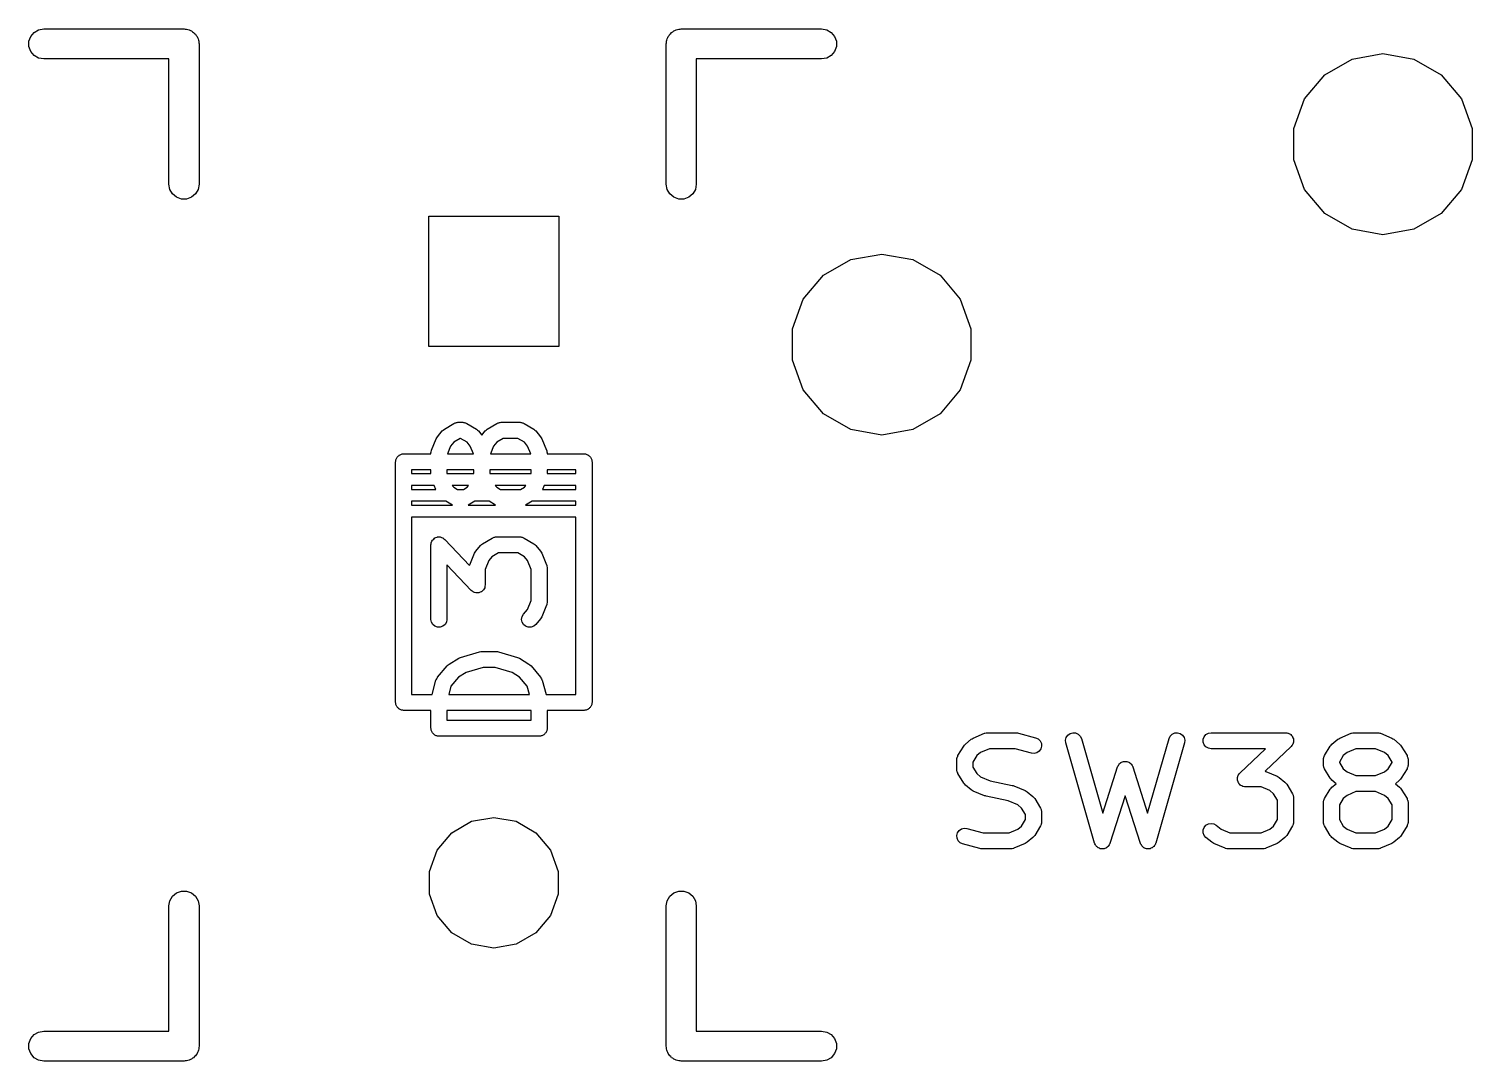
# Model space of a CAD drawing. Extents: x 47 to 330, y -254 to -153.
# Drawn here: x 228.26 to 246.54, y -206.54 to -193.46 of the extents above; entities that cross this region are included whole.
import ezdxf

# ---------------------------------------------------------------- set-up
doc = ezdxf.new("R2010")
doc.units = 0
doc.header["$MEASUREMENT"] = 0
doc.layers.add('BLACK', color=7, linetype='CONTINUOUS')

msp = doc.modelspace()

# ---------------------------------------------------------------- linework, layer by layer
at = {"layer": 'Black'}
for p, q in [((228.382, -193.471), (228.447, -193.459)), ((228.447, -193.459), (230.225, -193.459)), ((230.225, -193.459), (230.241, -193.462)), ((230.241, -193.462), (230.258, -193.462)), ((230.258, -193.462), (230.274, -193.468)), ((236.476, -193.468), (236.492, -193.462)), ((236.492, -193.462), (236.509, -193.462)), ((236.509, -193.462), (236.525, -193.459)), ((236.525, -193.459), (238.303, -193.459)), ((238.303, -193.459), (238.368, -193.471)), ((228.259, -193.617), (228.282, -193.555)), ((228.259, -193.683), (228.259, -193.617)), ((228.282, -193.555), (228.325, -193.504)), ((228.325, -193.504), (228.382, -193.471)), ((230.274, -193.468), (230.29, -193.471)), ((230.29, -193.471), (230.305, -193.479)), ((230.305, -193.479), (230.32, -193.485)), ((230.32, -193.485), (230.333, -193.496)), ((230.333, -193.496), (230.347, -193.504)), ((230.347, -193.504), (230.358, -193.517)), ((230.358, -193.517), (230.371, -193.528)), ((230.371, -193.528), (230.379, -193.542)), ((230.379, -193.542), (230.39, -193.555)), ((230.39, -193.555), (230.396, -193.57)), ((230.396, -193.57), (230.404, -193.585)), ((230.404, -193.585), (230.407, -193.601)), ((230.407, -193.601), (230.413, -193.617)), ((230.413, -193.617), (230.413, -193.634)), ((230.413, -193.634), (230.415, -193.65)), ((236.334, -193.65), (236.337, -193.634)), ((236.337, -193.617), (236.343, -193.601)), ((236.337, -193.634), (236.337, -193.617)), ((236.343, -193.601), (236.346, -193.585)), ((236.346, -193.585), (236.354, -193.57)), ((236.354, -193.57), (236.36, -193.555)), ((236.36, -193.555), (236.371, -193.542)), ((236.371, -193.542), (236.379, -193.528)), ((236.379, -193.528), (236.392, -193.517)), ((236.392, -193.517), (236.403, -193.504)), ((236.403, -193.504), (236.417, -193.496)), ((236.417, -193.496), (236.43, -193.485)), ((236.43, -193.485), (236.445, -193.479)), ((236.445, -193.479), (236.46, -193.471)), ((236.46, -193.471), (236.476, -193.468)), ((238.368, -193.471), (238.425, -193.504)), ((238.425, -193.504), (238.468, -193.555)), ((238.468, -193.555), (238.491, -193.617)), ((238.491, -193.617), (238.491, -193.683)), ((228.282, -193.745), (228.259, -193.683)), ((228.325, -193.796), (228.282, -193.745)), ((228.382, -193.829), (228.325, -193.796)), ((228.447, -193.84), (228.382, -193.829)), ((230.415, -193.65), (230.415, -195.428)), ((236.334, -195.428), (236.334, -193.65)), ((238.368, -193.829), (238.303, -193.84)), ((238.425, -193.796), (238.368, -193.829)), ((238.468, -193.745), (238.425, -193.796)), ((238.491, -193.683), (238.468, -193.745)), ((245.023, -193.842), (245.415, -193.773)), ((245.415, -193.773), (245.807, -193.842)), ((230.034, -193.84), (228.447, -193.84)), ((230.034, -195.428), (230.034, -193.84)), ((238.303, -193.84), (236.715, -193.84)), ((236.715, -193.84), (236.715, -195.428)), ((244.677, -194.041), (245.023, -193.842)), ((245.807, -193.842), (246.153, -194.041)), ((244.421, -194.346), (244.677, -194.041)), ((246.153, -194.041), (246.409, -194.346)), ((244.285, -194.721), (244.421, -194.346)), ((246.409, -194.346), (246.545, -194.721)), ((244.285, -195.119), (244.285, -194.721)), ((246.545, -194.721), (246.545, -195.119)), ((244.421, -195.494), (244.285, -195.119)), ((246.545, -195.119), (246.409, -195.494)), ((230.046, -195.493), (230.034, -195.428)), ((230.415, -195.428), (230.404, -195.493)), ((236.346, -195.493), (236.334, -195.428)), ((236.715, -195.428), (236.704, -195.493)), ((230.079, -195.55), (230.046, -195.493)), ((230.13, -195.593), (230.079, -195.55)), ((230.192, -195.616), (230.13, -195.593)), ((230.258, -195.616), (230.192, -195.616)), ((230.32, -195.593), (230.258, -195.616)), ((230.371, -195.55), (230.32, -195.593)), ((230.404, -195.493), (230.371, -195.55)), ((236.379, -195.55), (236.346, -195.493)), ((236.43, -195.593), (236.379, -195.55)), ((236.492, -195.616), (236.43, -195.593)), ((236.558, -195.616), (236.492, -195.616)), ((236.62, -195.593), (236.558, -195.616)), ((236.671, -195.55), (236.62, -195.593)), ((236.704, -195.493), (236.671, -195.55)), ((244.677, -195.799), (244.421, -195.494)), ((246.409, -195.494), (246.153, -195.799)), ((233.325, -197.486), (233.325, -195.834)), ((233.325, -195.834), (234.975, -195.834)), ((234.975, -195.834), (234.975, -197.486)), ((245.023, -195.998), (244.677, -195.799)), ((246.153, -195.799), (245.807, -195.998)), ((245.415, -196.067), (245.023, -195.998)), ((245.807, -195.998), (245.415, -196.067)), ((238.327, -196.581), (238.673, -196.382)), ((238.673, -196.382), (239.065, -196.313)), ((239.065, -196.313), (239.457, -196.382)), ((239.457, -196.382), (239.803, -196.581)), ((238.071, -196.886), (238.327, -196.581)), ((239.803, -196.581), (240.059, -196.886)), ((237.935, -197.261), (238.071, -196.886)), ((240.059, -196.886), (240.195, -197.261)), ((237.935, -197.659), (237.935, -197.261)), ((240.195, -197.261), (240.195, -197.659)), ((234.975, -197.486), (233.325, -197.486)), ((238.071, -198.034), (237.935, -197.659)), ((240.195, -197.659), (240.059, -198.034)), ((238.327, -198.339), (238.071, -198.034)), ((240.059, -198.034), (239.803, -198.339)), ((238.673, -198.538), (238.327, -198.339)), ((239.803, -198.339), (239.457, -198.538)), ((233.437, -198.627), (233.497, -198.554)), ((233.497, -198.554), (233.51, -198.543)), ((233.51, -198.543), (233.523, -198.532)), ((233.523, -198.532), (233.644, -198.46)), ((233.644, -198.46), (233.653, -198.456)), ((233.653, -198.456), (233.662, -198.451)), ((233.662, -198.451), (233.67, -198.45)), ((233.67, -198.45), (233.677, -198.447)), ((233.677, -198.447), (233.687, -198.447)), ((233.687, -198.447), (233.696, -198.445)), ((233.696, -198.445), (233.757, -198.445)), ((233.757, -198.445), (233.766, -198.447)), ((233.766, -198.447), (233.776, -198.447)), ((233.776, -198.447), (233.784, -198.45)), ((233.784, -198.45), (233.792, -198.451)), ((233.792, -198.451), (233.8, -198.456)), ((233.8, -198.456), (233.809, -198.46)), ((233.809, -198.46), (233.93, -198.532)), ((233.93, -198.532), (233.943, -198.543)), ((233.943, -198.543), (233.956, -198.554)), ((233.956, -198.554), (233.999, -198.606)), ((233.999, -198.606), (234.042, -198.554)), ((234.042, -198.554), (234.055, -198.543)), ((234.055, -198.543), (234.067, -198.532)), ((234.067, -198.532), (234.188, -198.46)), ((234.188, -198.46), (234.198, -198.456)), ((234.198, -198.456), (234.206, -198.451)), ((234.206, -198.451), (234.214, -198.45)), ((234.214, -198.45), (234.221, -198.447)), ((234.221, -198.447), (234.231, -198.447)), ((234.231, -198.447), (234.241, -198.445)), ((234.241, -198.445), (234.483, -198.445)), ((234.483, -198.445), (234.492, -198.447)), ((234.492, -198.447), (234.502, -198.447)), ((234.502, -198.447), (234.509, -198.45)), ((234.509, -198.45), (234.517, -198.451)), ((234.517, -198.451), (234.526, -198.456)), ((234.526, -198.456), (234.535, -198.46)), ((234.535, -198.46), (234.656, -198.532)), ((234.656, -198.532), (234.669, -198.543)), ((234.669, -198.543), (234.682, -198.554)), ((234.682, -198.554), (234.742, -198.627)), ((239.065, -198.607), (238.673, -198.538)), ((239.457, -198.538), (239.065, -198.607)), ((233.361, -198.798), (233.421, -198.653)), ((233.421, -198.653), (233.429, -198.64)), ((233.429, -198.64), (233.437, -198.627)), ((233.603, -198.745), (233.562, -198.844)), ((233.643, -198.698), (233.603, -198.745)), ((233.725, -198.648), (233.643, -198.698)), ((233.729, -198.648), (233.725, -198.648)), ((233.811, -198.698), (233.729, -198.648)), ((233.85, -198.745), (233.811, -198.698)), ((233.892, -198.844), (233.85, -198.745)), ((234.147, -198.745), (234.106, -198.844)), ((234.187, -198.698), (234.147, -198.745)), ((234.269, -198.648), (234.187, -198.698)), ((234.454, -198.648), (234.269, -198.648)), ((234.537, -198.698), (234.454, -198.648)), ((234.576, -198.745), (234.537, -198.698)), ((234.617, -198.844), (234.576, -198.745)), ((234.742, -198.627), (234.75, -198.64)), ((234.75, -198.64), (234.758, -198.653)), ((234.758, -198.653), (234.818, -198.798)), ((232.905, -198.946), (232.907, -198.937)), ((232.905, -201.994), (232.905, -198.946)), ((232.907, -198.928), (232.91, -198.92)), ((232.907, -198.937), (232.907, -198.928)), ((232.91, -198.92), (232.912, -198.911)), ((232.912, -198.911), (232.916, -198.904)), ((232.916, -198.904), (232.919, -198.895)), ((232.919, -198.895), (232.925, -198.888)), ((232.925, -198.888), (232.929, -198.881)), ((232.929, -198.881), (232.936, -198.875)), ((232.936, -198.875), (232.942, -198.868)), ((232.942, -198.868), (232.949, -198.864)), ((232.949, -198.864), (232.956, -198.858)), ((232.956, -198.858), (232.965, -198.855)), ((232.965, -198.855), (232.972, -198.851)), ((232.972, -198.851), (232.981, -198.849)), ((232.981, -198.849), (232.989, -198.846)), ((232.989, -198.846), (232.998, -198.846)), ((232.998, -198.846), (233.007, -198.844)), ((233.007, -198.844), (233.353, -198.844)), ((233.353, -198.832), (233.356, -198.818)), ((233.353, -198.835), (233.353, -198.832)), ((233.353, -198.837), (233.353, -198.835)), ((233.353, -198.844), (233.353, -198.837)), ((233.356, -198.818), (233.359, -198.802)), ((233.359, -198.802), (233.36, -198.8)), ((233.36, -198.8), (233.361, -198.798)), ((233.562, -198.844), (233.892, -198.844)), ((234.106, -198.844), (234.617, -198.844)), ((234.818, -198.798), (234.819, -198.8)), ((234.819, -198.8), (234.82, -198.802)), ((234.82, -198.802), (234.823, -198.818)), ((234.823, -198.818), (234.826, -198.832)), ((234.826, -198.832), (234.826, -198.835)), ((234.826, -198.835), (234.826, -198.837)), ((234.826, -198.837), (234.826, -198.844)), ((234.826, -198.844), (235.293, -198.844)), ((235.293, -198.844), (235.302, -198.846)), ((235.302, -198.846), (235.311, -198.846)), ((235.311, -198.846), (235.319, -198.849)), ((235.319, -198.849), (235.328, -198.851)), ((235.328, -198.851), (235.335, -198.855)), ((235.335, -198.855), (235.344, -198.858)), ((235.344, -198.858), (235.351, -198.864)), ((235.351, -198.864), (235.358, -198.868)), ((235.358, -198.868), (235.364, -198.875)), ((235.364, -198.875), (235.371, -198.881)), ((235.371, -198.881), (235.375, -198.888)), ((235.375, -198.888), (235.381, -198.895)), ((235.381, -198.895), (235.384, -198.904)), ((235.384, -198.904), (235.388, -198.911)), ((235.388, -198.911), (235.39, -198.92)), ((235.39, -198.92), (235.393, -198.928)), ((235.393, -198.928), (235.393, -198.937)), ((235.393, -198.937), (235.395, -198.946)), ((235.395, -198.946), (235.395, -201.994)), ((233.353, -199.048), (233.109, -199.048)), ((233.109, -199.048), (233.109, -199.095)), ((233.109, -199.095), (233.15, -199.095)), ((233.15, -199.095), (233.353, -199.095)), ((233.353, -199.095), (233.353, -199.048)), ((233.556, -199.048), (233.556, -199.095)), ((233.897, -199.048), (233.556, -199.048)), ((233.556, -199.095), (233.897, -199.095)), ((233.897, -199.095), (233.897, -199.048)), ((234.1, -199.048), (234.1, -199.095)), ((234.623, -199.048), (234.1, -199.048)), ((234.1, -199.095), (234.623, -199.095)), ((234.623, -199.095), (234.623, -199.048)), ((234.826, -199.048), (234.826, -199.095)), ((235.191, -199.048), (234.826, -199.048)), ((234.826, -199.095), (235.191, -199.095)), ((235.191, -199.095), (235.191, -199.048)), ((233.15, -199.245), (233.109, -199.245)), ((233.109, -199.245), (233.109, -199.295)), ((233.109, -199.295), (233.414, -199.295)), ((233.393, -199.245), (233.15, -199.245)), ((233.414, -199.295), (233.393, -199.245)), ((233.624, -199.245), (233.643, -199.267)), ((233.829, -199.245), (233.624, -199.245)), ((233.643, -199.267), (233.689, -199.295)), ((233.689, -199.295), (233.764, -199.295)), ((233.764, -199.295), (233.811, -199.267)), ((233.811, -199.267), (233.829, -199.245)), ((234.169, -199.245), (234.187, -199.267)), ((234.555, -199.245), (234.169, -199.245)), ((234.187, -199.267), (234.234, -199.295)), ((234.234, -199.295), (234.49, -199.295)), ((234.49, -199.295), (234.537, -199.267)), ((234.537, -199.267), (234.555, -199.245)), ((234.786, -199.245), (234.765, -199.295)), ((234.765, -199.295), (235.191, -199.295)), ((235.191, -199.245), (234.786, -199.245)), ((235.191, -199.295), (235.191, -199.245)), ((233.109, -199.445), (233.109, -199.495)), ((233.544, -199.445), (233.109, -199.445)), ((233.109, -199.495), (233.628, -199.495)), ((233.628, -199.495), (233.544, -199.445)), ((233.909, -199.445), (233.826, -199.495)), ((233.826, -199.495), (234.172, -199.495)), ((234.089, -199.445), (233.909, -199.445)), ((234.172, -199.495), (234.089, -199.445)), ((234.635, -199.445), (234.551, -199.495)), ((234.551, -199.495), (235.191, -199.495)), ((235.191, -199.445), (234.635, -199.445)), ((235.191, -199.495), (235.191, -199.445)), ((233.109, -199.645), (233.109, -201.892)), ((235.191, -199.645), (233.109, -199.645)), ((235.191, -201.892), (235.191, -199.645)), ((233.353, -199.998), (233.355, -199.984)), ((233.353, -200.942), (233.353, -199.998)), ((233.355, -199.984), (233.357, -199.97)), ((233.357, -199.97), (233.358, -199.967)), ((233.358, -199.967), (233.359, -199.964)), ((233.359, -199.964), (233.366, -199.951)), ((233.366, -199.951), (233.373, -199.938)), ((233.373, -199.938), (233.375, -199.936)), ((233.375, -199.936), (233.377, -199.933)), ((233.377, -199.933), (233.388, -199.924)), ((233.388, -199.924), (233.398, -199.914)), ((233.398, -199.914), (233.401, -199.912)), ((233.401, -199.912), (233.404, -199.91)), ((233.404, -199.91), (233.417, -199.905)), ((233.417, -199.905), (233.431, -199.9)), ((233.431, -199.9), (233.434, -199.899)), ((233.434, -199.899), (233.437, -199.898)), ((233.437, -199.898), (233.451, -199.898)), ((233.451, -199.898), (233.466, -199.897)), ((233.466, -199.897), (233.469, -199.898)), ((233.469, -199.898), (233.472, -199.898)), ((233.472, -199.898), (233.486, -199.903)), ((233.486, -199.903), (233.5, -199.907)), ((233.5, -199.907), (233.502, -199.909)), ((233.502, -199.909), (233.505, -199.91)), ((233.505, -199.91), (233.516, -199.92)), ((233.516, -199.92), (233.528, -199.928)), ((233.528, -199.928), (233.842, -200.258)), ((233.921, -200.078), (233.981, -200.006)), ((233.981, -200.006), (233.994, -199.995)), ((233.994, -199.995), (234.007, -199.984)), ((234.007, -199.984), (234.128, -199.911)), ((234.128, -199.911), (234.137, -199.908)), ((234.137, -199.908), (234.145, -199.903)), ((234.145, -199.903), (234.153, -199.901)), ((234.153, -199.901), (234.161, -199.899)), ((234.161, -199.899), (234.171, -199.898)), ((234.171, -199.898), (234.18, -199.897)), ((234.18, -199.897), (234.483, -199.897)), ((234.483, -199.897), (234.492, -199.898)), ((234.492, -199.898), (234.502, -199.899)), ((234.502, -199.899), (234.509, -199.901)), ((234.509, -199.901), (234.517, -199.903)), ((234.517, -199.903), (234.526, -199.908)), ((234.526, -199.908), (234.535, -199.911)), ((234.535, -199.911), (234.656, -199.984)), ((234.656, -199.984), (234.669, -199.995)), ((234.669, -199.995), (234.682, -200.006)), ((234.682, -200.006), (234.742, -200.078)), ((233.845, -200.249), (233.905, -200.104)), ((233.905, -200.104), (233.913, -200.092)), ((233.913, -200.092), (233.921, -200.078)), ((234.087, -200.197), (234.04, -200.309)), ((234.126, -200.149), (234.087, -200.197)), ((234.208, -200.1), (234.126, -200.149)), ((234.454, -200.1), (234.208, -200.1)), ((234.537, -200.149), (234.454, -200.1)), ((234.576, -200.197), (234.537, -200.149)), ((234.623, -200.309), (234.576, -200.197)), ((234.742, -200.078), (234.75, -200.092)), ((234.75, -200.092), (234.758, -200.104)), ((234.758, -200.104), (234.818, -200.249)), ((233.865, -200.576), (233.556, -200.252)), ((233.556, -200.252), (233.556, -200.942)), ((233.842, -200.258), (233.843, -200.254)), ((233.843, -200.254), (233.844, -200.252)), ((233.844, -200.252), (233.845, -200.249)), ((234.04, -200.309), (234.04, -200.506)), ((234.623, -200.704), (234.623, -200.309)), ((234.818, -200.249), (234.819, -200.252)), ((234.819, -200.252), (234.82, -200.254)), ((234.82, -200.254), (234.823, -200.269)), ((234.823, -200.269), (234.826, -200.284)), ((234.826, -200.284), (234.826, -200.286)), ((234.826, -200.286), (234.826, -200.289)), ((234.826, -200.289), (234.826, -200.724)), ((233.876, -200.585), (233.865, -200.576)), ((233.888, -200.594), (233.876, -200.585)), ((233.891, -200.595), (233.888, -200.594)), ((233.893, -200.597), (233.891, -200.595)), ((233.907, -200.601), (233.893, -200.597)), ((233.989, -200.594), (233.976, -200.599)), ((233.992, -200.592), (233.989, -200.594)), ((233.995, -200.591), (233.992, -200.592)), ((234.005, -200.581), (233.995, -200.591)), ((234.016, -200.572), (234.005, -200.581)), ((234.018, -200.569), (234.016, -200.572)), ((234.02, -200.567), (234.018, -200.569)), ((234.027, -200.554), (234.02, -200.567)), ((234.034, -200.541), (234.027, -200.554)), ((234.036, -200.535), (234.034, -200.538)), ((234.034, -200.538), (234.034, -200.541)), ((234.037, -200.521), (234.036, -200.535)), ((234.04, -200.506), (234.037, -200.521)), ((233.921, -200.606), (233.907, -200.601)), ((233.924, -200.606), (233.921, -200.606)), ((233.927, -200.607), (233.924, -200.606)), ((233.941, -200.606), (233.927, -200.607)), ((233.956, -200.606), (233.941, -200.606)), ((233.959, -200.605), (233.956, -200.606)), ((233.962, -200.605), (233.959, -200.605)), ((233.976, -200.599), (233.962, -200.605)), ((234.576, -200.816), (234.623, -200.704)), ((234.818, -200.763), (234.758, -200.908)), ((234.819, -200.761), (234.818, -200.763)), ((234.82, -200.759), (234.819, -200.761)), ((234.823, -200.744), (234.82, -200.759)), ((234.826, -200.729), (234.823, -200.744)), ((234.826, -200.724), (234.826, -200.726)), ((234.826, -200.726), (234.826, -200.729)), ((233.359, -200.976), (233.353, -200.942)), ((233.556, -200.942), (233.55, -200.976)), ((234.502, -200.942), (234.508, -200.907)), ((234.508, -200.977), (234.502, -200.942)), ((234.508, -200.907), (234.526, -200.877)), ((234.526, -200.877), (234.576, -200.816)), ((234.742, -200.934), (234.682, -201.007)), ((234.75, -200.921), (234.742, -200.934)), ((234.758, -200.908), (234.75, -200.921)), ((233.377, -201.007), (233.359, -200.976)), ((233.404, -201.03), (233.377, -201.007)), ((233.437, -201.042), (233.404, -201.03)), ((233.472, -201.042), (233.437, -201.042)), ((233.505, -201.03), (233.472, -201.042)), ((233.532, -201.007), (233.505, -201.03)), ((233.55, -200.976), (233.532, -201.007)), ((234.526, -201.007), (234.508, -200.977)), ((234.553, -201.03), (234.526, -201.007)), ((234.586, -201.042), (234.553, -201.03)), ((234.622, -201.042), (234.586, -201.042)), ((234.655, -201.03), (234.622, -201.042)), ((234.682, -201.007), (234.655, -201.03)), ((233.571, -201.519), (233.584, -201.508)), ((233.584, -201.508), (233.705, -201.435)), ((233.705, -201.435), (233.716, -201.431)), ((233.716, -201.431), (233.728, -201.425)), ((233.728, -201.425), (233.97, -201.352)), ((233.97, -201.352), (233.984, -201.351)), ((233.984, -201.351), (233.999, -201.348)), ((233.999, -201.348), (234.18, -201.348)), ((234.18, -201.348), (234.195, -201.351)), ((234.195, -201.351), (234.209, -201.352)), ((234.209, -201.352), (234.451, -201.425)), ((234.451, -201.425), (234.463, -201.431)), ((234.463, -201.431), (234.474, -201.435)), ((234.474, -201.435), (234.595, -201.508)), ((234.595, -201.508), (234.608, -201.519)), ((233.419, -201.706), (233.426, -201.694)), ((233.426, -201.694), (233.432, -201.681)), ((233.432, -201.681), (233.435, -201.678)), ((233.435, -201.678), (233.437, -201.675)), ((233.437, -201.675), (233.558, -201.53)), ((233.558, -201.53), (233.571, -201.519)), ((233.703, -201.673), (233.607, -201.788)), ((233.798, -201.616), (233.703, -201.673)), ((234.014, -201.551), (233.798, -201.616)), ((234.165, -201.551), (234.014, -201.551)), ((234.381, -201.616), (234.165, -201.551)), ((234.476, -201.673), (234.381, -201.616)), ((234.572, -201.788), (234.476, -201.673)), ((234.608, -201.519), (234.621, -201.53)), ((234.621, -201.53), (234.742, -201.675)), ((234.742, -201.675), (234.744, -201.678)), ((234.744, -201.678), (234.747, -201.681)), ((234.747, -201.681), (234.753, -201.694)), ((234.753, -201.694), (234.76, -201.706)), ((233.367, -201.892), (233.417, -201.713)), ((233.417, -201.713), (233.419, -201.709)), ((233.419, -201.709), (233.419, -201.706)), ((233.607, -201.788), (233.578, -201.892)), ((234.601, -201.892), (234.572, -201.788)), ((234.76, -201.706), (234.76, -201.709)), ((234.76, -201.709), (234.762, -201.713)), ((234.762, -201.713), (234.812, -201.892)), ((232.907, -202.003), (232.905, -201.994)), ((232.907, -202.012), (232.907, -202.003)), ((232.91, -202.02), (232.907, -202.012)), ((232.912, -202.029), (232.91, -202.02)), ((232.916, -202.036), (232.912, -202.029)), ((232.919, -202.045), (232.916, -202.036)), ((232.925, -202.052), (232.919, -202.045)), ((232.929, -202.059), (232.925, -202.052)), ((232.936, -202.065), (232.929, -202.059)), ((233.109, -201.892), (233.367, -201.892)), ((233.578, -201.892), (234.601, -201.892)), ((234.812, -201.892), (235.191, -201.892)), ((235.371, -202.059), (235.364, -202.065)), ((235.375, -202.052), (235.371, -202.059)), ((235.381, -202.045), (235.375, -202.052)), ((235.384, -202.036), (235.381, -202.045)), ((235.388, -202.029), (235.384, -202.036)), ((235.39, -202.02), (235.388, -202.029)), ((235.393, -202.012), (235.39, -202.02)), ((235.395, -201.994), (235.393, -202.003)), ((235.393, -202.003), (235.393, -202.012)), ((232.942, -202.072), (232.936, -202.065)), ((232.949, -202.076), (232.942, -202.072)), ((232.956, -202.082), (232.949, -202.076)), ((232.965, -202.085), (232.956, -202.082)), ((232.972, -202.089), (232.965, -202.085)), ((232.981, -202.091), (232.972, -202.089)), ((232.989, -202.094), (232.981, -202.091)), ((232.998, -202.094), (232.989, -202.094)), ((233.007, -202.096), (232.998, -202.094)), ((233.353, -202.096), (233.007, -202.096)), ((233.353, -202.321), (233.353, -202.096)), ((233.556, -202.096), (233.556, -202.219)), ((234.623, -202.096), (233.556, -202.096)), ((233.556, -202.219), (234.623, -202.219)), ((234.623, -202.219), (234.623, -202.096)), ((235.293, -202.096), (234.826, -202.096)), ((234.826, -202.096), (234.826, -202.321)), ((235.302, -202.094), (235.293, -202.096)), ((235.311, -202.094), (235.302, -202.094)), ((235.319, -202.091), (235.311, -202.094)), ((235.328, -202.089), (235.319, -202.091)), ((235.335, -202.085), (235.328, -202.089)), ((235.344, -202.082), (235.335, -202.085)), ((235.351, -202.076), (235.344, -202.082)), ((235.358, -202.072), (235.351, -202.076)), ((235.364, -202.065), (235.358, -202.072)), ((233.354, -202.329), (233.353, -202.321)), ((233.354, -202.338), (233.354, -202.329)), ((233.358, -202.347), (233.354, -202.338)), ((233.359, -202.355), (233.358, -202.347)), ((233.363, -202.363), (233.359, -202.355)), ((233.367, -202.371), (233.363, -202.363)), ((233.372, -202.378), (233.367, -202.371)), ((233.377, -202.386), (233.372, -202.378)), ((233.384, -202.392), (233.377, -202.386)), ((233.389, -202.398), (233.384, -202.392)), ((233.397, -202.403), (233.389, -202.398)), ((233.404, -202.409), (233.397, -202.403)), ((233.412, -202.412), (233.404, -202.409)), ((233.42, -202.416), (233.412, -202.412)), ((233.429, -202.418), (233.42, -202.416)), ((233.437, -202.421), (233.429, -202.418)), ((233.446, -202.421), (233.437, -202.421)), ((233.455, -202.422), (233.446, -202.421)), ((234.725, -202.422), (233.455, -202.422)), ((234.733, -202.421), (234.725, -202.422)), ((234.742, -202.421), (234.733, -202.421)), ((234.751, -202.418), (234.742, -202.421)), ((234.759, -202.416), (234.751, -202.418)), ((234.767, -202.412), (234.759, -202.416)), ((234.775, -202.409), (234.767, -202.412)), ((234.782, -202.403), (234.775, -202.409)), ((234.79, -202.398), (234.782, -202.403)), ((234.796, -202.392), (234.79, -202.398)), ((234.802, -202.386), (234.796, -202.392)), ((234.807, -202.378), (234.802, -202.386)), ((234.813, -202.371), (234.807, -202.378)), ((234.816, -202.363), (234.813, -202.371)), ((234.82, -202.355), (234.816, -202.363)), ((234.822, -202.347), (234.82, -202.355)), ((234.825, -202.338), (234.822, -202.347)), ((234.826, -202.321), (234.825, -202.329)), ((234.825, -202.329), (234.825, -202.338)), ((240.223, -202.446), (240.368, -202.386)), ((240.368, -202.386), (240.371, -202.385)), ((240.371, -202.385), (240.373, -202.384)), ((240.373, -202.384), (240.388, -202.381)), ((240.388, -202.381), (240.403, -202.378)), ((240.403, -202.378), (240.405, -202.378)), ((240.405, -202.378), (240.408, -202.378)), ((240.408, -202.378), (240.77, -202.378)), ((240.77, -202.378), (240.784, -202.38)), ((240.784, -202.38), (240.798, -202.382)), ((240.798, -202.382), (241.015, -202.442)), ((241.403, -202.438), (241.423, -202.409)), ((241.423, -202.409), (241.452, -202.388)), ((241.452, -202.388), (241.486, -202.378)), ((241.486, -202.378), (241.521, -202.381)), ((241.521, -202.381), (241.553, -202.395)), ((241.553, -202.395), (241.578, -202.42)), ((241.578, -202.42), (241.594, -202.452)), ((242.705, -202.452), (242.72, -202.42)), ((242.72, -202.42), (242.746, -202.395)), ((242.746, -202.395), (242.778, -202.381)), ((242.778, -202.381), (242.813, -202.378)), ((242.813, -202.378), (242.847, -202.388)), ((242.847, -202.388), (242.875, -202.409)), ((242.875, -202.409), (242.895, -202.438)), ((243.15, -202.429), (243.173, -202.402)), ((243.173, -202.402), (243.203, -202.384)), ((243.203, -202.384), (243.238, -202.378)), ((243.238, -202.378), (244.181, -202.378)), ((244.181, -202.378), (244.196, -202.38)), ((244.196, -202.38), (244.21, -202.382)), ((244.21, -202.382), (244.213, -202.383)), ((244.213, -202.383), (244.216, -202.384)), ((244.216, -202.384), (244.229, -202.391)), ((244.229, -202.391), (244.242, -202.398)), ((244.242, -202.398), (244.244, -202.4)), ((244.244, -202.4), (244.247, -202.402)), ((244.247, -202.402), (244.256, -202.413)), ((244.256, -202.413), (244.266, -202.423)), ((244.266, -202.423), (244.267, -202.426)), ((244.267, -202.426), (244.269, -202.429)), ((244.868, -202.446), (245.013, -202.386)), ((245.013, -202.386), (245.015, -202.385)), ((245.015, -202.385), (245.017, -202.384)), ((245.017, -202.384), (245.033, -202.381)), ((245.033, -202.381), (245.047, -202.378)), ((245.047, -202.378), (245.05, -202.378)), ((245.05, -202.378), (245.052, -202.378)), ((245.052, -202.378), (245.342, -202.378)), ((245.342, -202.378), (245.345, -202.378)), ((245.345, -202.378), (245.347, -202.378)), ((245.347, -202.378), (245.362, -202.381)), ((245.362, -202.381), (245.377, -202.384)), ((245.377, -202.384), (245.379, -202.385)), ((245.379, -202.385), (245.382, -202.386)), ((245.382, -202.386), (245.527, -202.446)), ((240.03, -202.669), (240.103, -202.548)), ((240.103, -202.548), (240.114, -202.535)), ((240.114, -202.535), (240.125, -202.522)), ((240.125, -202.522), (240.197, -202.462)), ((240.197, -202.462), (240.211, -202.454)), ((240.211, -202.454), (240.223, -202.446)), ((240.428, -202.581), (240.316, -202.628)), ((240.757, -202.581), (240.428, -202.581)), ((240.961, -202.638), (240.757, -202.581)), ((241.015, -202.442), (241.047, -202.457)), ((241.047, -202.457), (241.072, -202.482)), ((241.08, -202.584), (241.059, -202.612)), ((241.072, -202.482), (241.087, -202.515)), ((241.089, -202.55), (241.08, -202.584)), ((241.087, -202.515), (241.089, -202.55)), ((241.395, -202.472), (241.403, -202.438)), ((241.398, -202.507), (241.395, -202.472)), ((241.761, -203.777), (241.398, -202.507)), ((241.594, -202.452), (241.865, -203.399)), ((242.434, -203.399), (242.705, -202.452)), ((242.9, -202.507), (242.537, -203.777)), ((242.895, -202.438), (242.904, -202.472)), ((242.904, -202.472), (242.9, -202.507)), ((243.138, -202.462), (243.15, -202.429)), ((243.138, -202.497), (243.138, -202.462)), ((243.15, -202.53), (243.138, -202.497)), ((243.173, -202.557), (243.15, -202.53)), ((243.203, -202.575), (243.173, -202.557)), ((243.238, -202.581), (243.203, -202.575)), ((243.927, -202.581), (243.238, -202.581)), ((243.603, -202.89), (243.927, -202.581)), ((244.251, -202.553), (243.922, -202.867)), ((244.26, -202.541), (244.251, -202.553)), ((244.269, -202.53), (244.26, -202.541)), ((244.269, -202.429), (244.274, -202.442)), ((244.27, -202.527), (244.269, -202.53)), ((244.272, -202.525), (244.27, -202.527)), ((244.276, -202.511), (244.272, -202.525)), ((244.274, -202.442), (244.28, -202.456)), ((244.281, -202.497), (244.276, -202.511)), ((244.28, -202.456), (244.28, -202.459)), ((244.28, -202.459), (244.281, -202.462)), ((244.281, -202.462), (244.281, -202.476)), ((244.281, -202.476), (244.282, -202.491)), ((244.282, -202.491), (244.281, -202.494)), ((244.281, -202.494), (244.281, -202.497)), ((244.675, -202.669), (244.747, -202.548)), ((244.747, -202.548), (244.758, -202.535)), ((244.758, -202.535), (244.769, -202.522)), ((244.769, -202.522), (244.842, -202.462)), ((244.842, -202.462), (244.855, -202.454)), ((244.855, -202.454), (244.868, -202.446)), ((245.072, -202.581), (244.96, -202.628)), ((245.322, -202.581), (245.072, -202.581)), ((245.434, -202.628), (245.322, -202.581)), ((245.527, -202.446), (245.539, -202.454)), ((245.539, -202.454), (245.553, -202.462)), ((245.553, -202.462), (245.625, -202.522)), ((245.625, -202.522), (245.636, -202.535)), ((245.636, -202.535), (245.647, -202.548)), ((245.647, -202.548), (245.72, -202.669)), ((240.016, -202.721), (240.017, -202.712)), ((240.016, -202.842), (240.016, -202.721)), ((240.017, -202.712), (240.018, -202.702)), ((240.018, -202.702), (240.02, -202.695)), ((240.02, -202.695), (240.022, -202.687)), ((240.022, -202.687), (240.027, -202.678)), ((240.027, -202.678), (240.03, -202.669)), ((240.268, -202.668), (240.219, -202.75)), ((240.219, -202.75), (240.219, -202.814)), ((240.316, -202.628), (240.268, -202.668)), ((240.996, -202.641), (240.961, -202.638)), ((241.03, -202.632), (240.996, -202.641)), ((241.059, -202.612), (241.03, -202.632)), ((242.063, -202.792), (242.069, -202.78)), ((242.069, -202.78), (242.072, -202.777)), ((242.072, -202.777), (242.074, -202.774)), ((242.074, -202.774), (242.085, -202.766)), ((242.085, -202.766), (242.095, -202.756)), ((242.095, -202.756), (242.099, -202.755)), ((242.099, -202.755), (242.102, -202.752)), ((242.102, -202.752), (242.115, -202.748)), ((242.115, -202.748), (242.128, -202.743)), ((242.128, -202.743), (242.132, -202.743)), ((242.132, -202.743), (242.136, -202.742)), ((242.136, -202.742), (242.149, -202.742)), ((242.149, -202.742), (242.163, -202.742)), ((242.163, -202.742), (242.167, -202.743)), ((242.167, -202.743), (242.171, -202.743)), ((242.171, -202.743), (242.184, -202.748)), ((242.184, -202.748), (242.197, -202.752)), ((242.197, -202.752), (242.2, -202.755)), ((242.2, -202.755), (242.204, -202.756)), ((242.204, -202.756), (242.214, -202.766)), ((242.214, -202.766), (242.224, -202.774)), ((242.224, -202.774), (242.227, -202.777)), ((242.227, -202.777), (242.23, -202.78)), ((242.23, -202.78), (242.236, -202.792)), ((244.66, -202.721), (244.662, -202.712)), ((244.66, -202.782), (244.66, -202.721)), ((244.662, -202.791), (244.66, -202.782)), ((244.662, -202.702), (244.665, -202.695)), ((244.662, -202.712), (244.662, -202.702)), ((244.662, -202.801), (244.662, -202.791)), ((244.665, -202.695), (244.666, -202.687)), ((244.666, -202.687), (244.671, -202.678)), ((244.671, -202.678), (244.675, -202.669)), ((244.913, -202.668), (244.863, -202.75)), ((244.863, -202.75), (244.863, -202.754)), ((244.863, -202.754), (244.913, -202.836)), ((244.96, -202.628), (244.913, -202.668)), ((245.482, -202.668), (245.434, -202.628)), ((245.531, -202.75), (245.482, -202.668)), ((245.482, -202.836), (245.531, -202.754)), ((245.531, -202.754), (245.531, -202.75)), ((245.72, -202.669), (245.723, -202.678)), ((245.723, -202.678), (245.728, -202.687)), ((245.728, -202.687), (245.73, -202.695)), ((245.73, -202.695), (245.732, -202.702)), ((245.732, -202.702), (245.733, -202.712)), ((245.733, -202.791), (245.732, -202.801)), ((245.733, -202.712), (245.734, -202.721)), ((245.734, -202.782), (245.733, -202.791)), ((245.734, -202.721), (245.734, -202.782)), ((240.017, -202.852), (240.016, -202.842)), ((240.018, -202.862), (240.017, -202.852)), ((240.02, -202.869), (240.018, -202.862)), ((240.022, -202.877), (240.02, -202.869)), ((240.027, -202.886), (240.022, -202.877)), ((240.03, -202.895), (240.027, -202.886)), ((240.103, -203.016), (240.03, -202.895)), ((240.219, -202.814), (240.268, -202.896)), ((240.268, -202.896), (240.316, -202.936)), ((240.316, -202.936), (240.438, -202.987)), ((241.865, -203.399), (242.053, -202.811)), ((242.053, -202.811), (242.054, -202.808)), ((242.054, -202.808), (242.055, -202.804)), ((242.055, -202.804), (242.063, -202.792)), ((242.236, -202.792), (242.243, -202.804)), ((242.243, -202.804), (242.244, -202.808)), ((242.244, -202.808), (242.246, -202.811)), ((242.246, -202.811), (242.434, -203.399)), ((243.572, -202.952), (243.573, -202.949)), ((243.573, -202.966), (243.572, -202.952)), ((243.573, -202.946), (243.578, -202.932)), ((243.573, -202.949), (243.573, -202.946)), ((243.573, -202.981), (243.573, -202.966)), ((243.578, -202.932), (243.582, -202.918)), ((243.582, -202.918), (243.584, -202.916)), ((243.584, -202.916), (243.585, -202.913)), ((243.585, -202.913), (243.595, -202.901)), ((243.595, -202.901), (243.603, -202.89)), ((243.922, -202.867), (243.926, -202.868)), ((243.926, -202.868), (243.928, -202.869)), ((243.928, -202.869), (243.93, -202.87)), ((243.93, -202.87), (244.075, -202.93)), ((244.075, -202.93), (244.088, -202.938)), ((244.088, -202.938), (244.101, -202.946)), ((244.101, -202.946), (244.174, -203.006)), ((244.665, -202.809), (244.662, -202.801)), ((244.666, -202.817), (244.665, -202.809)), ((244.671, -202.825), (244.666, -202.817)), ((244.675, -202.834), (244.671, -202.825)), ((244.747, -202.955), (244.675, -202.834)), ((244.758, -202.968), (244.747, -202.955)), ((244.769, -202.981), (244.758, -202.968)), ((244.913, -202.836), (244.96, -202.875)), ((244.96, -202.875), (245.072, -202.922)), ((245.072, -202.922), (245.322, -202.922)), ((245.322, -202.922), (245.434, -202.875)), ((245.434, -202.875), (245.482, -202.836)), ((245.636, -202.968), (245.625, -202.981)), ((245.647, -202.955), (245.636, -202.968)), ((245.72, -202.834), (245.647, -202.955)), ((245.723, -202.825), (245.72, -202.834)), ((245.728, -202.817), (245.723, -202.825)), ((245.73, -202.809), (245.728, -202.817)), ((245.732, -202.801), (245.73, -202.809)), ((240.114, -203.028), (240.103, -203.016)), ((240.125, -203.041), (240.114, -203.028)), ((240.197, -203.102), (240.125, -203.041)), ((240.211, -203.109), (240.197, -203.102)), ((240.223, -203.118), (240.211, -203.109)), ((240.368, -203.178), (240.223, -203.118)), ((240.438, -202.987), (240.719, -203.045)), ((240.719, -203.045), (240.728, -203.049)), ((240.728, -203.049), (240.737, -203.051)), ((240.737, -203.051), (240.882, -203.111)), ((240.882, -203.111), (240.895, -203.12)), ((240.895, -203.12), (240.908, -203.127)), ((240.908, -203.127), (240.981, -203.188)), ((243.574, -202.984), (243.573, -202.981)), ((243.575, -202.987), (243.574, -202.984)), ((243.58, -203.001), (243.575, -202.987)), ((243.585, -203.014), (243.58, -203.001)), ((243.587, -203.017), (243.585, -203.014)), ((243.589, -203.02), (243.587, -203.017)), ((243.599, -203.03), (243.589, -203.02)), ((243.608, -203.041), (243.599, -203.03)), ((243.611, -203.043), (243.608, -203.041)), ((243.613, -203.045), (243.611, -203.043)), ((243.626, -203.052), (243.613, -203.045)), ((243.639, -203.059), (243.626, -203.052)), ((243.642, -203.059), (243.639, -203.059)), ((243.645, -203.061), (243.642, -203.059)), ((243.659, -203.062), (243.645, -203.061)), ((243.673, -203.065), (243.659, -203.062)), ((243.871, -203.065), (243.673, -203.065)), ((243.983, -203.112), (243.871, -203.065)), ((244.03, -203.151), (243.983, -203.112)), ((244.08, -203.233), (244.03, -203.151)), ((244.174, -203.006), (244.185, -203.019)), ((244.185, -203.019), (244.196, -203.032)), ((244.196, -203.032), (244.268, -203.153)), ((244.268, -203.153), (244.272, -203.162)), ((244.675, -203.213), (244.747, -203.092)), ((244.747, -203.092), (244.758, -203.08)), ((244.758, -203.08), (244.769, -203.067)), ((244.821, -203.024), (244.769, -202.981)), ((244.769, -203.067), (244.821, -203.024)), ((245.072, -203.125), (244.96, -203.172)), ((245.322, -203.125), (245.072, -203.125)), ((245.434, -203.172), (245.322, -203.125)), ((245.625, -202.981), (245.574, -203.024)), ((245.574, -203.024), (245.625, -203.067)), ((245.625, -203.067), (245.636, -203.08)), ((245.636, -203.08), (245.647, -203.092)), ((245.647, -203.092), (245.72, -203.213)), ((240.378, -203.18), (240.368, -203.178)), ((240.387, -203.184), (240.378, -203.18)), ((240.668, -203.242), (240.387, -203.184)), ((240.79, -203.293), (240.668, -203.242)), ((240.837, -203.333), (240.79, -203.293)), ((240.887, -203.415), (240.837, -203.333)), ((240.981, -203.188), (240.992, -203.201)), ((240.992, -203.201), (241.003, -203.213)), ((241.003, -203.213), (241.075, -203.334)), ((241.075, -203.334), (241.079, -203.343)), ((242.149, -203.176), (241.956, -203.78)), ((242.343, -203.78), (242.149, -203.176)), ((244.08, -203.479), (244.08, -203.233)), ((244.272, -203.162), (244.277, -203.17)), ((244.277, -203.17), (244.278, -203.178)), ((244.278, -203.178), (244.281, -203.186)), ((244.281, -203.186), (244.281, -203.196)), ((244.281, -203.196), (244.283, -203.205)), ((244.283, -203.205), (244.283, -203.508)), ((244.66, -203.266), (244.662, -203.256)), ((244.66, -203.508), (244.66, -203.266)), ((244.662, -203.246), (244.665, -203.239)), ((244.662, -203.256), (244.662, -203.246)), ((244.665, -203.239), (244.666, -203.231)), ((244.666, -203.231), (244.671, -203.223)), ((244.671, -203.223), (244.675, -203.213)), ((244.913, -203.212), (244.863, -203.294)), ((244.863, -203.294), (244.863, -203.479)), ((244.96, -203.172), (244.913, -203.212)), ((245.482, -203.212), (245.434, -203.172)), ((245.531, -203.294), (245.482, -203.212)), ((245.531, -203.479), (245.531, -203.294)), ((245.72, -203.213), (245.723, -203.223)), ((245.723, -203.223), (245.728, -203.231)), ((245.728, -203.231), (245.73, -203.239)), ((245.73, -203.239), (245.732, -203.246)), ((245.732, -203.246), (245.733, -203.256)), ((245.733, -203.256), (245.734, -203.266)), ((245.734, -203.266), (245.734, -203.508)), ((233.617, -203.645), (233.867, -203.501)), ((233.867, -203.501), (234.15, -203.451)), ((234.15, -203.451), (234.433, -203.501)), ((234.433, -203.501), (234.683, -203.645)), ((240.837, -203.562), (240.887, -203.479)), ((240.887, -203.479), (240.887, -203.415)), ((241.079, -203.343), (241.084, -203.352)), ((241.084, -203.352), (241.085, -203.36)), ((241.085, -203.36), (241.088, -203.367)), ((241.088, -203.367), (241.088, -203.377)), ((241.088, -203.377), (241.09, -203.387)), ((241.09, -203.508), (241.088, -203.517)), ((241.088, -203.517), (241.088, -203.527)), ((241.09, -203.387), (241.09, -203.508)), ((244.03, -203.562), (244.08, -203.479)), ((244.283, -203.508), (244.281, -203.517)), ((244.281, -203.517), (244.281, -203.527)), ((244.662, -203.517), (244.66, -203.508)), ((244.662, -203.527), (244.662, -203.517)), ((244.863, -203.479), (244.913, -203.562)), ((245.482, -203.562), (245.531, -203.479)), ((245.733, -203.517), (245.732, -203.527)), ((245.734, -203.508), (245.733, -203.517)), ((233.432, -203.866), (233.617, -203.645)), ((234.683, -203.645), (234.868, -203.866)), ((240.016, -203.679), (240.026, -203.645)), ((240.019, -203.714), (240.016, -203.679)), ((240.026, -203.645), (240.046, -203.617)), ((240.046, -203.617), (240.075, -203.597)), ((240.075, -203.597), (240.109, -203.588)), ((240.109, -203.588), (240.144, -203.591)), ((240.144, -203.591), (240.349, -203.648)), ((240.349, -203.648), (240.678, -203.648)), ((240.678, -203.648), (240.79, -203.601)), ((240.79, -203.601), (240.837, -203.562)), ((240.992, -203.694), (240.981, -203.707)), ((241.003, -203.681), (240.992, -203.694)), ((241.075, -203.56), (241.003, -203.681)), ((241.079, -203.551), (241.075, -203.56)), ((241.084, -203.542), (241.079, -203.551)), ((241.085, -203.534), (241.084, -203.542)), ((241.088, -203.527), (241.085, -203.534)), ((243.138, -203.611), (243.15, -203.578)), ((243.138, -203.647), (243.138, -203.611)), ((243.15, -203.68), (243.138, -203.647)), ((243.15, -203.578), (243.172, -203.551)), ((243.173, -203.707), (243.15, -203.68)), ((243.172, -203.551), (243.203, -203.533)), ((243.203, -203.533), (243.238, -203.527)), ((243.238, -203.527), (243.272, -203.533)), ((243.272, -203.533), (243.303, -203.551)), ((243.303, -203.551), (243.364, -203.601)), ((243.364, -203.601), (243.476, -203.648)), ((243.476, -203.648), (243.871, -203.648)), ((243.871, -203.648), (243.983, -203.601)), ((243.983, -203.601), (244.03, -203.562)), ((244.185, -203.694), (244.174, -203.707)), ((244.196, -203.681), (244.185, -203.694)), ((244.268, -203.56), (244.196, -203.681)), ((244.272, -203.551), (244.268, -203.56)), ((244.277, -203.542), (244.272, -203.551)), ((244.278, -203.534), (244.277, -203.542)), ((244.281, -203.527), (244.278, -203.534)), ((244.665, -203.534), (244.662, -203.527)), ((244.666, -203.542), (244.665, -203.534)), ((244.671, -203.551), (244.666, -203.542)), ((244.675, -203.56), (244.671, -203.551)), ((244.747, -203.681), (244.675, -203.56)), ((244.758, -203.694), (244.747, -203.681)), ((244.769, -203.707), (244.758, -203.694)), ((244.913, -203.562), (244.96, -203.601)), ((244.96, -203.601), (245.072, -203.648)), ((245.072, -203.648), (245.322, -203.648)), ((245.322, -203.648), (245.434, -203.601)), ((245.434, -203.601), (245.482, -203.562)), ((245.636, -203.694), (245.625, -203.707)), ((245.647, -203.681), (245.636, -203.694)), ((245.72, -203.56), (245.647, -203.681)), ((245.723, -203.551), (245.72, -203.56)), ((245.728, -203.542), (245.723, -203.551)), ((245.73, -203.534), (245.728, -203.542)), ((245.732, -203.527), (245.73, -203.534)), ((233.334, -204.136), (233.432, -203.866)), ((234.868, -203.866), (234.966, -204.136)), ((240.034, -203.747), (240.019, -203.714)), ((240.058, -203.772), (240.034, -203.747)), ((240.09, -203.787), (240.058, -203.772)), ((240.308, -203.847), (240.09, -203.787)), ((240.321, -203.849), (240.308, -203.847)), ((240.335, -203.851), (240.321, -203.849)), ((240.698, -203.851), (240.335, -203.851)), ((240.7, -203.851), (240.698, -203.851)), ((240.703, -203.851), (240.7, -203.851)), ((240.717, -203.848), (240.703, -203.851)), ((240.733, -203.845), (240.717, -203.848)), ((240.735, -203.844), (240.733, -203.845)), ((240.737, -203.843), (240.735, -203.844)), ((240.882, -203.783), (240.737, -203.843)), ((240.895, -203.775), (240.882, -203.783)), ((240.908, -203.767), (240.895, -203.775)), ((240.981, -203.707), (240.908, -203.767)), ((241.764, -203.783), (241.761, -203.777)), ((241.765, -203.788), (241.764, -203.783)), ((241.771, -203.798), (241.765, -203.788)), ((241.777, -203.809), (241.771, -203.798)), ((241.781, -203.813), (241.777, -203.809)), ((241.784, -203.818), (241.781, -203.813)), ((241.793, -203.825), (241.784, -203.818)), ((241.802, -203.834), (241.793, -203.825)), ((241.807, -203.836), (241.802, -203.834)), ((241.812, -203.839), (241.807, -203.836)), ((241.823, -203.843), (241.812, -203.839)), ((241.834, -203.848), (241.823, -203.843)), ((241.84, -203.848), (241.834, -203.848)), ((241.845, -203.85), (241.84, -203.848)), ((241.857, -203.85), (241.845, -203.85)), ((241.87, -203.851), (241.857, -203.85)), ((241.875, -203.849), (241.87, -203.851)), ((241.881, -203.849), (241.875, -203.849)), ((241.892, -203.844), (241.881, -203.849)), ((241.903, -203.841), (241.892, -203.844)), ((241.908, -203.838), (241.903, -203.841)), ((241.913, -203.835), (241.908, -203.838)), ((241.922, -203.827), (241.913, -203.835)), ((241.932, -203.82), (241.922, -203.827)), ((241.935, -203.816), (241.932, -203.82)), ((241.939, -203.812), (241.935, -203.816)), ((241.945, -203.801), (241.939, -203.812)), ((241.952, -203.791), (241.945, -203.801)), ((241.953, -203.785), (241.952, -203.791)), ((241.956, -203.78), (241.953, -203.785)), ((242.345, -203.785), (242.343, -203.78)), ((242.347, -203.791), (242.345, -203.785)), ((242.354, -203.801), (242.347, -203.791)), ((242.359, -203.812), (242.354, -203.801)), ((242.363, -203.816), (242.359, -203.812)), ((242.367, -203.82), (242.363, -203.816)), ((242.376, -203.827), (242.367, -203.82)), ((242.385, -203.835), (242.376, -203.827)), ((242.391, -203.838), (242.385, -203.835)), ((242.395, -203.841), (242.391, -203.838)), ((242.407, -203.844), (242.395, -203.841)), ((242.418, -203.849), (242.407, -203.844)), ((242.424, -203.849), (242.418, -203.849)), ((242.429, -203.851), (242.424, -203.849)), ((242.441, -203.85), (242.429, -203.851)), ((242.453, -203.85), (242.441, -203.85)), ((242.459, -203.848), (242.453, -203.85)), ((242.464, -203.848), (242.459, -203.848)), ((242.475, -203.843), (242.464, -203.848)), ((242.487, -203.839), (242.475, -203.843)), ((242.491, -203.836), (242.487, -203.839)), ((242.496, -203.834), (242.491, -203.836)), ((242.505, -203.825), (242.496, -203.834)), ((242.515, -203.818), (242.505, -203.825)), ((242.518, -203.813), (242.515, -203.818)), ((242.522, -203.809), (242.518, -203.813)), ((242.527, -203.798), (242.522, -203.809)), ((242.534, -203.788), (242.527, -203.798)), ((242.535, -203.783), (242.534, -203.788)), ((242.537, -203.777), (242.535, -203.783)), ((243.245, -203.767), (243.173, -203.707)), ((243.259, -203.775), (243.245, -203.767)), ((243.271, -203.783), (243.259, -203.775)), ((243.416, -203.843), (243.271, -203.783)), ((243.419, -203.844), (243.416, -203.843)), ((243.421, -203.845), (243.419, -203.844)), ((243.436, -203.848), (243.421, -203.845)), ((243.451, -203.851), (243.436, -203.848)), ((243.453, -203.851), (243.451, -203.851)), ((243.456, -203.851), (243.453, -203.851)), ((243.891, -203.851), (243.456, -203.851)), ((243.893, -203.851), (243.891, -203.851)), ((243.896, -203.851), (243.893, -203.851)), ((243.911, -203.848), (243.896, -203.851)), ((243.926, -203.845), (243.911, -203.848)), ((243.928, -203.844), (243.926, -203.845)), ((243.93, -203.843), (243.928, -203.844)), ((244.075, -203.783), (243.93, -203.843)), ((244.088, -203.775), (244.075, -203.783)), ((244.101, -203.767), (244.088, -203.775)), ((244.174, -203.707), (244.101, -203.767)), ((244.842, -203.767), (244.769, -203.707)), ((244.855, -203.775), (244.842, -203.767)), ((244.868, -203.783), (244.855, -203.775)), ((245.013, -203.843), (244.868, -203.783)), ((245.015, -203.844), (245.013, -203.843)), ((245.017, -203.845), (245.015, -203.844)), ((245.033, -203.848), (245.017, -203.845)), ((245.047, -203.851), (245.033, -203.848)), ((245.05, -203.851), (245.047, -203.851)), ((245.052, -203.851), (245.05, -203.851)), ((245.342, -203.851), (245.052, -203.851)), ((245.345, -203.851), (245.342, -203.851)), ((245.347, -203.851), (245.345, -203.851)), ((245.362, -203.848), (245.347, -203.851)), ((245.377, -203.845), (245.362, -203.848)), ((245.379, -203.844), (245.377, -203.845)), ((245.382, -203.843), (245.379, -203.844)), ((245.527, -203.783), (245.382, -203.843)), ((245.539, -203.775), (245.527, -203.783)), ((245.553, -203.767), (245.539, -203.775)), ((245.625, -203.707), (245.553, -203.767)), ((233.334, -204.424), (233.334, -204.136)), ((234.966, -204.136), (234.966, -204.424)), ((230.079, -204.45), (230.13, -204.407)), ((230.13, -204.407), (230.192, -204.384)), ((230.192, -204.384), (230.258, -204.384)), ((230.258, -204.384), (230.32, -204.407)), ((230.32, -204.407), (230.371, -204.45)), ((233.432, -204.694), (233.334, -204.424)), ((234.966, -204.424), (234.868, -204.694)), ((236.379, -204.45), (236.43, -204.407)), ((236.43, -204.407), (236.492, -204.384)), ((236.492, -204.384), (236.558, -204.384)), ((236.558, -204.384), (236.62, -204.407)), ((236.62, -204.407), (236.671, -204.45)), ((230.034, -204.572), (230.046, -204.507)), ((230.034, -206.159), (230.034, -204.572)), ((230.046, -204.507), (230.079, -204.45)), ((230.371, -204.45), (230.404, -204.507)), ((230.404, -204.507), (230.415, -204.572)), ((230.415, -204.572), (230.415, -206.35)), ((236.334, -204.572), (236.346, -204.507)), ((236.334, -206.35), (236.334, -204.572)), ((236.346, -204.507), (236.379, -204.45)), ((236.671, -204.45), (236.704, -204.507)), ((236.704, -204.507), (236.715, -204.572)), ((236.715, -204.572), (236.715, -206.159)), ((233.617, -204.915), (233.432, -204.694)), ((234.868, -204.694), (234.683, -204.915)), ((233.867, -205.059), (233.617, -204.915)), ((234.683, -204.915), (234.433, -205.059)), ((234.15, -205.109), (233.867, -205.059)), ((234.433, -205.059), (234.15, -205.109)), ((228.259, -206.317), (228.282, -206.255)), ((228.282, -206.255), (228.325, -206.204)), ((228.325, -206.204), (228.382, -206.171)), ((228.382, -206.171), (228.447, -206.159)), ((228.447, -206.159), (230.034, -206.159)), ((236.715, -206.159), (238.303, -206.159)), ((238.303, -206.159), (238.368, -206.171)), ((238.368, -206.171), (238.425, -206.204)), ((238.425, -206.204), (238.468, -206.255)), ((238.468, -206.255), (238.491, -206.317)), ((228.259, -206.383), (228.259, -206.317)), ((228.282, -206.445), (228.259, -206.383)), ((228.325, -206.496), (228.282, -206.445)), ((230.39, -206.445), (230.379, -206.458)), ((230.396, -206.43), (230.39, -206.445)), ((230.404, -206.415), (230.396, -206.43)), ((230.407, -206.399), (230.404, -206.415)), ((230.413, -206.383), (230.407, -206.399)), ((230.415, -206.35), (230.413, -206.366)), ((230.413, -206.366), (230.413, -206.383)), ((236.337, -206.366), (236.334, -206.35)), ((236.337, -206.383), (236.337, -206.366)), ((236.343, -206.399), (236.337, -206.383)), ((236.346, -206.415), (236.343, -206.399)), ((236.354, -206.43), (236.346, -206.415)), ((236.36, -206.445), (236.354, -206.43)), ((236.371, -206.458), (236.36, -206.445)), ((238.468, -206.445), (238.425, -206.496)), ((238.491, -206.383), (238.468, -206.445)), ((238.491, -206.317), (238.491, -206.383)), ((228.382, -206.529), (228.325, -206.496)), ((228.447, -206.54), (228.382, -206.529)), ((230.225, -206.54), (228.447, -206.54)), ((230.241, -206.538), (230.225, -206.54)), ((230.258, -206.538), (230.241, -206.538)), ((230.274, -206.532), (230.258, -206.538)), ((230.29, -206.529), (230.274, -206.532)), ((230.305, -206.521), (230.29, -206.529)), ((230.32, -206.515), (230.305, -206.521)), ((230.333, -206.504), (230.32, -206.515)), ((230.347, -206.496), (230.333, -206.504)), ((230.358, -206.483), (230.347, -206.496)), ((230.371, -206.472), (230.358, -206.483)), ((230.379, -206.458), (230.371, -206.472)), ((236.379, -206.472), (236.371, -206.458)), ((236.392, -206.483), (236.379, -206.472)), ((236.403, -206.496), (236.392, -206.483)), ((236.417, -206.504), (236.403, -206.496)), ((236.43, -206.515), (236.417, -206.504)), ((236.445, -206.521), (236.43, -206.515)), ((236.46, -206.529), (236.445, -206.521)), ((236.476, -206.532), (236.46, -206.529)), ((236.492, -206.538), (236.476, -206.532)), ((236.509, -206.538), (236.492, -206.538)), ((236.525, -206.54), (236.509, -206.538)), ((238.303, -206.54), (236.525, -206.54)), ((238.368, -206.529), (238.303, -206.54)), ((238.425, -206.496), (238.368, -206.529))]:
    msp.add_line(p, q, dxfattribs=at)

doc.saveas('drawing.dxf')
